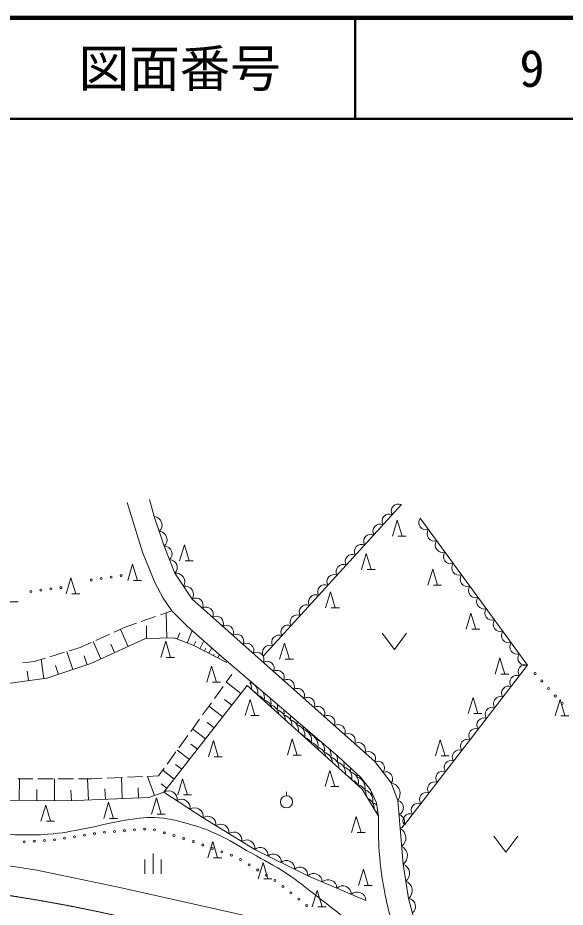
# Model space of a CAD drawing. Units: millimetres, scale not verified. Extents: x 40000 to 680000, y 20000 to 380000.
# Drawn here: x 510598 to 564785, y 291975 to 380000 of the extents above; entities that cross this region are included whole.
import ezdxf
from ezdxf.enums import TextEntityAlignment as Align

# ---------------------------------------------------------------- set-up
doc = ezdxf.new("R2010")
doc.units = ezdxf.units.MM
doc.header["$LTSCALE"] = 1000
doc.linetypes.add('CHAIN', pattern=[18.5, 12, -1.5, 3.5, -1.5])
for name, color, linetype, lineweight in [('M-BMK', 2, 'CHAIN', 13), ('M-TTL', 2, 'Continuous', 140), ('M-TTL-LINE', 7, 'Continuous', 50), ('M-WORK', 1, 'Continuous', 13)]:
    doc.layers.add(name, color=color, linetype=linetype, lineweight=lineweight)
doc.layers.add('M-TTL-TXT', color=7, linetype='Continuous')
doc.styles.add('ＭＳ ゴシック', font='')
doc.styles.get('ＭＳ ゴシック').set_extended_font_data('MS Gothic')

msp = doc.modelspace()

# ---------------------------------------------------------------- linework, layer by layer
at = {"layer": 'M-BMK'}
msp.add_arc((487389, 144803), 150000, 76.99849, 101.26215, dxfattribs=at)
at = {"layer": 'M-TTL'}
msp.add_line((680000, 380000), (40000, 380000), dxfattribs=at)
at = {"layer": 'M-TTL-LINE'}
for p, q in [((543997, 380000), (543997, 370000)), ((40000, 370000), (680000, 370000))]:
    msp.add_line(p, q, dxfattribs=at)
at = {"layer": 'M-WORK'}
for p, q in [((521430, 332045), (522947, 327120)), ((524114, 330638), (523622, 332326)), ((548574, 331816), (534917, 316839)), ((547684, 328695), (548164, 330295)), ((548164, 330295), (548644, 328695)), ((549044, 328695), (548244, 328695)), ((526613, 326249), (527093, 327849)), ((527093, 327849), (527573, 326249)), ((522947, 327120), (524151, 324102)), ((544611, 325388), (545091, 326988)), ((545091, 326988), (545571, 325388)), ((521478, 324325), (521958, 325925)), ((521958, 325925), (522438, 324325)), ((527973, 326249), (527173, 326249)), ((545971, 325388), (545171, 325388)), ((551190, 323840), (551670, 325440)), ((551670, 325440), (552150, 323840)), ((515378, 322988), (515858, 324588)), ((515858, 324588), (516338, 322988)), ((522838, 324325), (522038, 324325)), ((524151, 324102), (524995, 322570)), ((541070, 321589), (541550, 323189)), ((541550, 323189), (542030, 321589)), ((552550, 323840), (551750, 323840)), ((510640, 322191), (509840, 322191)), ((516738, 322988), (515938, 322988)), ((524995, 322570), (525840, 321299)), ((524710, 320903), (525840, 321299)), ((525840, 321299), (527361, 319797)), ((542430, 321589), (541630, 321589)), ((522822, 320241), (524238, 320737)), ((525343, 318616), (525302, 321110)), ((554967, 319478), (555447, 321078)), ((555447, 321078), (555927, 319478)), ((520143, 319196), (521220, 319680)), ((521220, 319680), (522350, 320076)), ((523348, 318582), (523327, 319829)), ((527361, 319797), (530760, 316774)), ((518319, 318376), (519687, 318991)), ((521525, 317789), (520754, 319470)), ((526383, 318505), (526622, 319125)), ((527374, 318123), (527852, 319362)), ((546675, 319081), (547875, 317481)), ((547875, 317481), (549075, 319081)), ((556327, 319478), (555527, 319478)), ((516787, 317687), (517863, 318171)), ((517834, 316095), (523252, 318581)), ((518834, 316554), (518053, 318256)), ((520180, 317171), (519794, 318012)), ((523252, 318581), (526066, 318628)), ((524760, 316703), (525240, 318303)), ((525240, 318303), (525720, 316703)), ((526066, 318628), (528013, 317877)), ((528013, 317877), (531296, 316188)), ((528016, 317875), (528213, 318258)), ((528629, 317560), (529022, 318326)), ((536519, 316523), (536999, 318123)), ((536999, 318123), (537479, 316523)), ((513783, 316762), (515217, 317203)), ((516035, 315495), (515443, 317273)), ((515695, 317351), (516787, 317687)), ((529073, 317332), (529212, 317601)), ((529518, 317103), (529795, 317641)), ((529962, 316874), (530042, 317030)), ((530407, 316646), (530567, 316957)), ((511095, 316150), (512213, 316279)), ((512213, 316279), (513305, 316615)), ((513178, 314601), (512923, 316498)), ((513471, 314640), (517834, 316095)), ((517457, 315969), (517161, 316857)), ((526120, 316703), (525320, 316703)), ((530760, 316774), (533459, 314491)), ((537879, 316523), (537079, 316523)), ((557839, 315045), (558319, 316645)), ((558319, 316645), (558799, 315045)), ((511661, 314397), (511533, 315345)), ((514613, 315021), (514317, 315910)), ((529298, 314240), (529778, 315840)), ((529778, 315840), (530258, 314240)), ((507373, 313819), (513471, 314640)), ((531229, 314240), (531778, 314998)), ((532690, 313127), (531242, 314258)), ((533459, 314491), (542296, 306902)), ((559199, 315045), (558399, 315045)), ((533306, 313915), (525071, 303373)), ((530658, 314240), (529858, 314240)), ((530058, 312619), (530937, 313835)), ((544681, 303642), (533306, 313915)), ((531785, 311969), (531062, 312534)), ((533115, 310942), (533595, 312542)), ((533595, 312542), (534075, 310942)), ((555178, 311140), (555658, 312740)), ((555658, 312740), (556138, 311140)), ((563798, 310929), (564278, 312529)), ((564278, 312529), (564758, 310929)), ((528886, 310998), (529765, 312214)), ((530881, 310811), (529520, 311874)), ((534475, 310942), (533675, 310942)), ((556538, 311140), (555738, 311140)), ((565158, 310929), (564358, 310929)), ((527715, 309377), (528593, 310593)), ((530030, 309722), (529349, 310254)), ((526543, 307756), (527422, 308972)), ((529179, 308633), (527899, 309633)), ((528380, 307609), (527739, 308109)), ((529478, 306861), (529958, 308461)), ((529958, 308461), (530438, 306861)), ((537288, 307037), (537768, 308637)), ((537768, 308637), (538248, 307037)), ((551941, 306953), (552421, 308553)), ((552421, 308553), (552901, 306953)), ((525371, 306135), (526250, 307351)), ((527580, 306584), (526376, 307525)), ((530838, 306861), (530038, 306861)), ((538648, 307037), (537848, 307037)), ((542296, 306902), (544548, 304823)), ((553301, 306953), (552501, 306953)), ((524530, 304972), (525078, 305730)), ((526075, 304658), (524943, 305542)), ((526827, 305621), (526225, 306091)), ((541018, 303906), (541498, 305506)), ((541498, 305506), (541978, 303906)), ((510599, 304675), (512099, 304678)), ((510749, 302539), (510765, 304676)), ((512599, 304679), (514099, 304682)), ((514219, 302514), (514234, 304683)), ((514599, 304683), (516099, 304687)), ((516599, 304688), (517881, 304690)), ((517587, 302585), (517504, 304689)), ((517881, 304690), (518958, 304736)), ((519457, 304757), (520956, 304820)), ((520945, 302718), (520862, 304816)), ((521455, 304842), (522954, 304905)), ((524131, 303031), (523442, 304926)), ((523454, 304926), (524530, 304972)), ((526430, 303096), (526910, 304696)), ((526910, 304696), (527390, 303096)), ((544548, 304823), (545518, 303588)), ((519266, 302651), (519225, 303701)), ((522556, 302782), (522517, 303789)), ((525368, 303752), (524801, 304195)), ((542378, 303906), (541578, 303906)), ((512484, 302527), (512492, 303611)), ((523555, 302821), (515568, 302505)), ((515904, 302518), (515862, 303570)), ((525071, 303373), (523555, 302821)), ((527790, 303096), (526990, 303096)), ((537195, 303008), (537195, 303408)), ((546299, 300976), (544681, 303642)), ((545518, 303588), (546112, 302321)), ((515568, 302505), (505682, 302575)), ((512884, 300477), (513364, 302077)), ((513364, 302077), (513844, 300477)), ((519103, 300763), (519583, 302363)), ((519583, 302363), (520063, 300763)), ((523841, 301185), (524321, 302785)), ((524321, 302785), (524801, 301185)), ((546112, 302321), (546299, 300976)), ((525201, 301185), (524401, 301185)), ((514244, 300477), (513444, 300477)), ((520463, 300763), (519663, 300763)), ((543621, 299367), (544101, 300967)), ((544101, 300967), (544581, 299367)), ((544981, 299367), (544181, 299367)), ((529423, 296865), (529903, 298465)), ((529903, 298465), (530383, 296865)), ((557705, 299014), (558905, 297414)), ((558905, 297414), (560105, 299014)), ((504765, 296844), (512482, 295648)), ((523184, 295282), (523184, 296682)), ((523984, 295282), (523984, 297282)), ((524784, 295282), (524784, 296682)), ((530783, 296865), (529983, 296865)), ((534400, 294796), (534880, 296396)), ((534880, 296396), (535360, 294796)), ((512482, 295648), (520714, 293912)), ((544325, 294125), (544805, 295725)), ((544805, 295725), (545285, 294125)), ((535760, 294796), (534960, 294796)), ((545685, 294125), (544885, 294125)), ((520714, 293912), (536007, 290488)), ((539751, 292014), (540231, 293614)), ((540231, 293614), (540711, 292014)), ((541111, 292014), (540311, 292014))]:
    msp.add_line(p, q, dxfattribs=at)
for points in [[(564708, 288577), (560672, 286847), (557936, 286831), (554918, 287550), (550024, 289989), (549277, 292839), (548738, 296240), (548440, 299750), (548227, 302534), (547571, 304293), (545952, 306380), (527875, 322464), (526128, 325032), (525099, 327706), (524114, 330638)], [(550421, 330471), (561061, 315926), (548861, 300125)], [(545062, 292647), (539300, 295086), (534062, 297697), (528933, 300824), (525071, 303373)]]:
    msp.add_lwpolyline(points, dxfattribs=at)
for centre, radius in [((520842, 324787), 100), ((517873, 324355), 100), ((518863, 324499), 100), ((519852, 324643), 100), ((511895, 323230), 100), ((512888, 323354), 100), ((513880, 323477), 100), ((514872, 323601), 100), ((561797, 315108), 100), ((562466, 314365), 100), ((563135, 313621), 100), ((563804, 312878), 100), ((564473, 312135), 100), ((537195, 302408), 600), ((518183, 299253), 100), ((519172, 299397), 100), ((520169, 299472), 100), ((521166, 299547), 100), ((522163, 299623), 100), ((523161, 299698), 100), ((524142, 299627), 100), ((525102, 299345), 100), ((511236, 298441), 100), ((512234, 298508), 100), ((513231, 298576), 100), ((514229, 298647), 100), ((515217, 298799), 100), ((516206, 298950), 100), ((517194, 299101), 100), ((526061, 299063), 100), ((527021, 298781), 100), ((527971, 298472), 100), ((528913, 298134), 100), ((529854, 297797), 100), ((530795, 297460), 100), ((531737, 297123), 100), ((532635, 296696), 100), ((533490, 296176), 100), ((534344, 295657), 100), ((535199, 295137), 100), ((536053, 294618), 100), ((536849, 294015), 100), ((537631, 293391), 100), ((538412, 292767), 100), ((539194, 292143), 100)]:
    msp.add_circle(centre, radius, dxfattribs=at)
for centre, radius, start, end in [((548272, 331178), 706, 64.63223, 210.64645), ((524031, 329794), 848, 312.79492, 84.34977), ((547361, 330180), 706, 64.63223, 210.64645), ((551016, 330048), 730, 144.57764, 287.79508), ((546451, 329181), 706, 64.63223, 210.64645), ((551835, 328929), 730, 144.57764, 287.79508), ((524523, 328328), 848, 312.79492, 84.34977), ((545540, 328183), 706, 64.63223, 210.64645), ((525111, 326943), 763, 311.18883, 90.87497), ((544630, 327184), 706, 64.63223, 210.64645), ((552653, 327810), 730, 144.57764, 287.79508), ((543719, 326186), 706, 64.63223, 210.64645), ((553472, 326691), 730, 144.57764, 287.79508), ((525625, 325606), 763, 311.18883, 90.87497), ((542809, 325187), 706, 64.63223, 210.64645), ((554290, 325572), 730, 144.57764, 287.79508), ((526273, 324191), 853, 328.67902, 99.78101), ((541898, 324189), 706, 64.63223, 210.64645), ((555109, 324453), 730, 144.57764, 287.79508), ((527146, 322907), 853, 328.67902, 99.78101), ((540988, 323190), 706, 64.63223, 210.64645), ((555927, 323335), 730, 144.57764, 287.79508), ((528243, 321866), 702, 335.04876, 121.63112), ((540078, 322192), 706, 64.63223, 210.64645), ((556746, 322216), 730, 144.57764, 287.79508), ((529247, 320973), 702, 335.04876, 121.63112), ((539167, 321193), 706, 64.63223, 210.64645), ((557564, 321097), 730, 144.57764, 287.79508), ((530252, 320079), 702, 335.04876, 121.63112), ((538257, 320195), 706, 64.63223, 210.64645), ((531256, 319186), 702, 335.04876, 121.63112), ((537346, 319196), 706, 64.63223, 210.64645), ((558382, 319978), 730, 144.57764, 287.79508), ((532260, 318292), 702, 335.04876, 121.63112), ((536436, 318198), 706, 64.63223, 210.64645), ((559201, 318859), 730, 144.57764, 287.79508), ((533264, 317399), 702, 335.04876, 121.63112), ((535525, 317200), 706, 64.63223, 210.64645), ((560019, 317740), 730, 144.57764, 287.79508), ((534269, 316505), 702, 335.04876, 121.63112), ((560838, 316621), 730, 144.57764, 287.79508), ((535273, 315612), 702, 335.04876, 121.63112), ((536277, 314718), 702, 335.04876, 121.63112), ((560807, 315281), 693, 68.48344, 216.17005), ((537282, 313824), 702, 335.04876, 121.63112), ((559994, 314228), 693, 68.48344, 216.17005), ((532641, 313672), 1088, 353.03441, 30.16938), ((533287, 313187), 1088, 348.48973, 73.69785), ((533154, 313984), 1088, 347.65663, 351.82164), ((533932, 312702), 1088, 64.51634, 74.86226), ((538286, 312931), 702, 335.04876, 121.63112), ((559180, 313174), 693, 68.48344, 216.17005), ((533419, 312390), 1088, 33.99134, 61.83873), ((534065, 311905), 1088, 22.60349, 73.22658), ((533932, 312702), 1088, 347.65663, 34.1754), ((533800, 313498), 1088, 347.65663, 348.60864), ((534578, 312216), 1088, 72.85102, 74.86226), ((534578, 312216), 1088, 347.65663, 25.84073), ((539290, 312037), 702, 335.04876, 121.63112), ((558367, 312121), 693, 68.48344, 216.17005), ((534711, 311419), 1088, 14.77907, 74.86226), ((535356, 310934), 1088, 8.33678, 74.86226), ((535224, 311731), 1088, 347.65663, 19.67659), ((540295, 311144), 702, 335.04876, 121.63112), ((557554, 311068), 693, 68.48344, 216.17005), ((536002, 310448), 1088, 2.6747, 74.86226), ((535869, 311245), 1088, 347.65663, 14.5078), ((536648, 309963), 1088, 357.52172, 74.86226), ((536515, 310760), 1088, 347.65663, 9.93766), ((541299, 310250), 702, 335.04876, 121.63112), ((537293, 309478), 1088, 352.72757, 74.86226), ((537161, 310274), 1088, 347.65663, 5.77442), ((537939, 308992), 1088, 348.19811, 74.86226), ((542303, 309357), 702, 335.04876, 121.63112), ((556740, 310014), 693, 68.48344, 216.17005), ((538072, 308195), 1088, 32.98217, 62.8479), ((537806, 309789), 1088, 347.65663, 1.90791), ((538585, 308507), 1088, 347.65663, 74.86226), ((538452, 309303), 1088, 347.65663, 358.2678), ((539230, 308021), 1088, 347.65663, 74.86226), ((543308, 308463), 702, 335.04876, 121.63112), ((555927, 308961), 693, 68.48344, 216.17005), ((538717, 307710), 1088, 22.0216, 73.80848), ((539363, 307224), 1088, 14.32186, 74.86226), ((539097, 308818), 1088, 347.65663, 354.80582), ((539876, 307536), 1088, 347.65663, 74.86226), ((539743, 308333), 1088, 347.65663, 351.487), ((540521, 307050), 1088, 65.562, 74.86226), ((544312, 307570), 702, 335.04876, 121.63112), ((555114, 307908), 693, 68.48344, 216.17005), ((540009, 306739), 1088, 7.94375, 74.86226), ((540654, 306254), 1088, 2.32165, 74.86226), ((540521, 307050), 1088, 347.65663, 33.12974), ((540389, 307847), 1088, 347.65663, 348.28494), ((541167, 306565), 1088, 73.55038, 74.86226), ((545316, 306676), 702, 335.04876, 121.63112), ((554300, 306854), 693, 68.48344, 216.17005), ((541300, 305768), 1088, 357.19611, 74.86226), ((541167, 306565), 1088, 347.65663, 25.14136), ((541945, 305283), 1088, 352.42187, 74.86226), ((541813, 306079), 1088, 347.65663, 16.34169), ((546210, 305744), 686, 323.5195, 112.05198), ((553487, 305801), 693, 68.48344, 216.17005), ((542591, 304797), 1088, 347.90736, 74.86226), ((542458, 305594), 1088, 347.65663, 8.79933), ((542724, 304000), 1088, 32.03565, 63.79442), ((543237, 304312), 1088, 347.65663, 74.86226), ((543104, 305109), 1088, 347.65663, 2.34572), ((543882, 303826), 1088, 347.65663, 74.86226), ((547019, 304701), 686, 323.5195, 112.05198), ((552674, 304748), 693, 68.48344, 216.17005), ((543369, 303515), 1088, 21.45163, 74.37844), ((544015, 303030), 1088, 355.93193, 74.86226), ((543750, 304623), 1088, 347.65663, 351.83469), ((544528, 303341), 1088, 69.26704, 74.86226), ((547308, 303192), 1131, 324.39494, 76.54962), ((551860, 303694), 693, 68.48344, 216.17005), ((525525, 302660), 845, 350.6659, 122.49094), ((544661, 302544), 1088, 347.65663, 74.86226), ((544528, 303341), 1088, 347.65663, 2.08403), ((545306, 302059), 1088, 64.512, 74.86226), ((551047, 302641), 693, 68.48344, 216.17005), ((526812, 301811), 845, 350.6659, 122.49094), ((544793, 301747), 1088, 355.93169, 66.587), ((545439, 301262), 1088, 49.59343, 74.86226), ((548044, 301820), 737, 293.13487, 75.61946), ((550234, 301587), 693, 68.48344, 216.17005), ((528100, 300961), 845, 350.6659, 122.49094), ((545572, 300465), 1088, 51.25904, 66.58723), ((548151, 300428), 737, 293.13487, 75.61946), ((549420, 300534), 693, 68.48344, 216.17005), ((529411, 300166), 814, 351.30784, 125.94615), ((530693, 299384), 814, 351.30784, 125.94615), ((531975, 298602), 814, 351.30784, 125.94615), ((547991, 298828), 1026, 305.66899, 64.00613), ((533258, 297820), 814, 351.30784, 125.94615), ((534589, 297115), 785, 354.80455, 132.20226), ((548140, 297073), 1026, 305.66899, 64.00613), ((535899, 296463), 785, 354.80455, 132.20226), ((537209, 295810), 785, 354.80455, 132.20226), ((538518, 295157), 785, 354.80455, 132.20226), ((548387, 295313), 991, 308.71536, 69.31105), ((539879, 294448), 862, 1.87499, 132.23545), ((541320, 293838), 862, 1.87499, 132.23545), ((542760, 293228), 862, 1.87499, 132.23545), ((548657, 293612), 991, 308.71536, 69.31105), ((544201, 292618), 862, 1.87499, 132.23545), ((549181, 292053), 792, 306.33557, 83.02772)]:
    msp.add_arc(centre, radius, start, end, dxfattribs=at)
for points, knots in [([(448594, 295042), (448311, 295515), (448198, 295714), (448078, 296191), (447950, 296698), (447886, 297019), (448008, 297528), (448182, 298257), (448475, 298602), (448829, 299264), (449420, 300368), (449823, 300945), (450447, 302031), (451134, 303226), (451344, 304010), (452183, 305104), (452715, 305798), (453109, 306117), (453801, 306652), (454519, 307207), (455014, 307383), (455794, 307848), (456782, 308437), (457328, 308781), (458328, 309349), (459372, 309942), (459932, 310328), (461025, 310827), (462140, 311335), (462803, 311539), (463980, 311882), (464863, 312139), (465358, 312390), (466279, 312398), (467254, 312407), (467811, 312179), (468694, 311765), (469514, 311380), (469851, 310941), (470500, 310311), (471466, 309373), (471930, 308767), (472729, 307684), (473537, 306588), (473846, 305873), (474652, 304775), (475528, 303582), (475914, 302806), (476997, 301797), (477492, 301335), (477792, 301076), (478404, 300788), (479145, 300440), (479616, 300366), (480422, 300225), (481796, 299985), (482593, 300078), (483987, 300014), (485415, 299949), (486221, 300036), (487646, 299920), (489331, 299784), (490258, 299550), (491938, 299357), (493868, 299136), (494944, 298903), (496887, 298865), (498362, 298836), (499188, 298940), (500663, 298982), (503649, 299067), (505322, 299124), (508309, 299170), (510370, 299201), (511530, 299044), (513586, 299193), (515037, 299298), (515838, 299492), (517268, 299756), (518832, 300045), (519684, 300333), (521256, 300577), (522374, 300751), (523009, 300887), (524140, 300858), (525436, 300826), (526146, 300573), (527401, 300249), (528540, 299954), (529164, 299719), (530239, 299240), (531662, 298606), (532375, 298080), (533733, 297317), (535079, 296561), (535861, 296184), (537158, 295347), (538378, 294558), (538982, 294001), (540136, 293118), (542144, 291582), (542770, 291045), (545179, 289061)], [0, 0, 0, 0, 1, 1, 1, 2, 2, 2, 3, 3, 3, 4, 4, 4, 5, 5, 5, 6, 6, 6, 7, 7, 7, 8, 8, 8, 9, 9, 9, 10, 10, 10, 11, 11, 11, 12, 12, 12, 13, 13, 13, 14, 14, 14, 15, 15, 15, 16, 16, 16, 17, 17, 17, 18, 18, 18, 19, 19, 19, 20, 20, 20, 21, 21, 21, 22, 22, 22, 23, 23, 23, 24, 24, 24, 25, 25, 25, 26, 26, 26, 27, 27, 27, 28, 28, 28, 29, 29, 29, 30, 30, 30, 31, 31, 31, 32, 32, 32, 33, 33, 33, 34, 34, 34, 34]), ([(546299, 300976), (546279, 299329), (546287, 298843), (546381, 297480), (546499, 295783), (546640, 294834), (546968, 293165), (547197, 291996), (547370, 291348), (547718, 290209), (548032, 289187), (548160, 288839), (548625, 287627)], [0, 0, 0, 0, 1, 1, 1, 2, 2, 2, 3, 3, 3, 4, 4, 4, 4])]:
    msp.add_open_spline(points, degree=3, knots=knots, dxfattribs=at)

# ---------------------------------------------------------------- texts
at = {"layer": 'M-TTL-TXT', "style": 'ＭＳ ゴシック'}
for s, p in [('図面番号', (526622, 375000)), ('9', (561497, 375000))]:
    msp.add_text(s, height=3666, dxfattribs=at).set_placement(p, align=Align.MIDDLE_CENTER)

doc.saveas('drawing.dxf')
